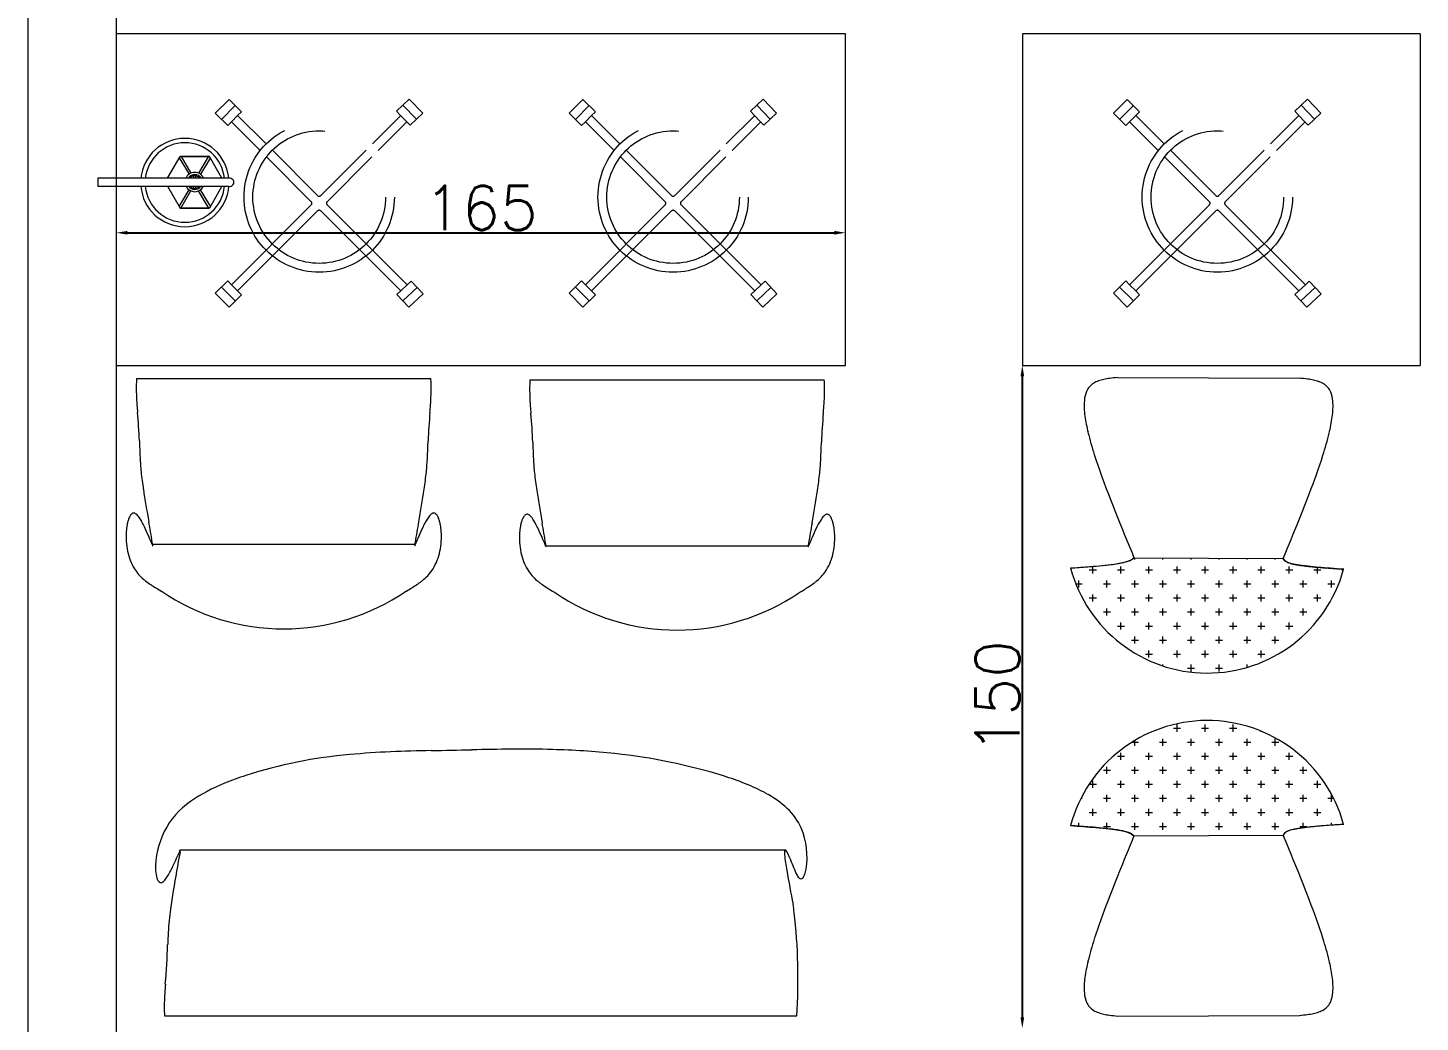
# Model space of a CAD drawing. Extents: x 3270 to 6851, y -140 to 2884.
# Drawn here: x 3828.4 to 4143.4, y 399.1 to 624.1 of the extents above; entities that cross this region are included whole.
import ezdxf

# ---------------------------------------------------------------- set-up
doc = ezdxf.new("R2010")
doc.units = 0
doc.header["$LTSCALE"] = 20
doc.linetypes.add('ACAD_ISO03W100', pattern=[30, 12, -18])
doc.layers.get('0').update_dxf_attribs({"linetype": 'CONTINUOUS', "lineweight": 15})
doc.layers.get('DEFPOINTS').update_dxf_attribs({"linetype": 'CONTINUOUS'})
doc.layers.add('M-LAMBA', color=7, linetype='CONTINUOUS', lineweight=18, true_color=0x50ba12)
doc.layers.add('Ö-MOBİLYA', color=31, linetype='CONTINUOUS', lineweight=18)
doc.layers.add('ölçü', color=102, linetype='CONTINUOUS', lineweight=15)
doc.styles.get("Standard").update_dxf_attribs({"font": 'txttw.shx'})
doc.dimstyles.new('YAZI', dxfattribs={"dimtxt": 10, "dimasz": 2.5, "dimexe": 1.25, "dimexo": 0.625, "dimtad": 1, "dimdec": 0, "dimtxsty": 'Standard', "dimcen": 2.5, "dimse1": 1, "dimse2": 1, "dimclrd": 256, "dimclrt": 256, "dimadec": 0, "dimazin": 0, "dimtfac": 1, "dimtdec": 0, "dimtmove": 0, "dimatfit": 3, "dimfxl": 1, "dimarcsym": 0})

# ---------------------------------------------------------------- blocks, each defined once
blk = doc.blocks.new('*D131')
at = {"layer": 'DEFPOINTS', "color": 0, "transparency": 16777216}
for p in [(3848.38, 577.75), (4013.38, 577.75), (4013.38, 577.75)]:
    blk.add_point(p, dxfattribs=at)
at = {"layer": 'ölçü', "lineweight": -2, "transparency": 16777216}
blk.add_line((3850.88, 577.75), (4010.88, 577.75), dxfattribs=at)
at = {"layer": 'ölçü', "transparency": 16777216}
for points in [[(3850.88, 578.16), (3850.88, 577.33), (3848.38, 577.75)], [(4010.88, 578.16), (4010.88, 577.33), (4013.38, 577.75)]]:
    blk.add_solid(points, dxfattribs=at)
at = {"layer": 'ölçü', "transparency": 16777216, "insert": (3930.88, 583.37), "char_height": 10, "attachment_point": 5}
blk.add_mtext('165', dxfattribs=at)
blk = doc.blocks.new('*D134')
at = {"layer": 'DEFPOINTS', "color": 0, "transparency": 16777216}
for p in [(4053.38, 547.74), (4053.38, 547.74), (4053.38, 397.74)]:
    blk.add_point(p, dxfattribs=at)
at = {"layer": 'ölçü', "lineweight": -2, "transparency": 16777216}
blk.add_line((4053.38, 400.24), (4053.38, 545.24), dxfattribs=at)
at = {"layer": 'ölçü', "transparency": 16777216}
for points in [[(4052.96, 545.24), (4053.8, 545.24), (4053.38, 547.74)], [(4052.96, 400.24), (4053.8, 400.24), (4053.38, 397.74)]]:
    blk.add_solid(points, dxfattribs=at)
at = {"layer": 'ölçü', "transparency": 16777216, "insert": (4047.76, 472.74), "char_height": 10, "attachment_point": 5, "rotation": 90}
blk.add_mtext('150', dxfattribs=at)

msp = doc.modelspace()

# ---------------------------------------------------------------- linework, layer by layer
for p, q in [((3828.38, 922.74), (3828.38, 222.74)), ((3848.38, 922.74), (3848.38, 242.74))]:
    msp.add_line(p, q)
at = {"layer": 'M-LAMBA'}
for p, q in [((3859.99, 590.07), (3862.82, 594.99)), ((3862.64, 594.68), (3864.87, 591)), ((3862.82, 594.99), (3869.45, 594.99)), ((3869.45, 594.99), (3862.82, 594.99)), ((3863.04, 594.99), (3865.29, 591.26)), ((3869.21, 594.91), (3867.01, 591.26)), ((3869.64, 594.65), (3867.43, 591)), ((3872.28, 590.07), (3869.45, 594.99)), ((3873.86, 590.07), (3844.2, 590.07)), ((3844.2, 590.07), (3844.2, 588.27)), ((3866.37, 590.76), (3865.88, 590.76)), ((3865.88, 590.76), (3865.88, 590.07)), ((3866.37, 590.07), (3866.37, 590.76)), ((3844.2, 588.27), (3873.86, 588.27)), ((3859.99, 588.27), (3862.82, 583.35)), ((3862.61, 583.72), (3864.87, 587.46)), ((3862.96, 583.35), (3865.29, 587.2)), ((3865.88, 588.27), (3865.88, 587.69)), ((3865.88, 587.69), (3866.37, 587.69)), ((3866.37, 587.69), (3866.37, 588.27)), ((3869.34, 583.35), (3867.01, 587.2)), ((3869.68, 583.75), (3867.43, 587.46)), ((3872.28, 588.27), (3869.45, 583.35)), ((3862.82, 583.35), (3869.45, 583.35)), ((3869.45, 583.35), (3862.82, 583.35))]:
    msp.add_line(p, q, dxfattribs=at)
for centre, radius, start, end in [((3863.91, 589.11), 10, 5.4847, 174.5153), ((3863.91, 589.11), 9, 6.0963, 173.9037), ((3866.15, 589.23), 2.19, 22.5104, 157.4896), ((3866.15, 589.23), 1.69, 29.7539, 150.2461), ((3866.15, 589.23), 1.43, 35.9667, 144.0333), ((3874.07, 589.17), 0.923, 256.9064, 103.0936), ((3863.91, 589.11), 10, 184.8325, 355.1545), ((3863.91, 589.11), 9, 185.3709, 354.6291), ((3866.15, 589.23), 2.19, 206.0477, 333.9523), ((3866.15, 589.23), 1.69, 214.6953, 325.3047), ((3866.15, 589.23), 1.43, 222.348, 317.652)]:
    msp.add_arc(centre, radius, start, end, dxfattribs=at)
at = {"layer": 'Ö-MOBİLYA'}
for p, q in [((4013.38, 622.74), (3848.38, 622.74)), ((3848.38, 622.74), (3848.38, 590.07)), ((4013.38, 547.74), (4013.38, 622.74)), ((4053.38, 622.74), (4053.38, 547.74)), ((4143.38, 622.74), (4053.38, 622.74)), ((4143.38, 622.74), (4143.38, 547.74)), ((3848.38, 588.27), (3848.38, 547.74)), ((3848.38, 547.74), (4013.38, 547.74)), ((4053.38, 547.74), (4143.38, 547.74)), ((4074.94, 544.99), (4116.1, 544.84)), ((3852.98, 544.76), (3919.57, 544.76)), ((3941.98, 544.49), (4008.56, 544.49)), ((3916.03, 507.21), (3856.53, 507.17)), ((3945.52, 506.93), (4005.01, 506.89)), ((4078.63, 504.22, 33.61), (4112.4, 504.06, 32.32)), ((4078.63, 504.22), (4112.4, 504.06)), ((4078.63, 504.22), (4112.4, 504.06)), ((4078.85, 503.84), (4078.85, 504.22)), ((4085.2, 503.84), (4085.2, 504.19)), ((4091.55, 503.84), (4091.55, 504.16)), ((4097.9, 503.84), (4097.9, 504.13)), ((4104.25, 503.84), (4104.25, 504.1)), ((4110.6, 503.84), (4110.6, 504.07)), ((4068.53, 501.46), (4070.12, 501.46)), ((4069.33, 500.67), (4069.33, 502.26)), ((4074.88, 501.46), (4076.47, 501.46)), ((4075.68, 500.67), (4075.68, 502.26)), ((4081.23, 501.46), (4082.82, 501.46)), ((4082.03, 500.67), (4082.03, 502.26)), ((4087.58, 501.46), (4089.17, 501.46)), ((4088.38, 500.67), (4088.38, 502.26)), ((4093.93, 501.46), (4095.52, 501.46)), ((4094.73, 500.67), (4094.73, 502.26)), ((4100.28, 501.46), (4101.87, 501.46)), ((4101.08, 500.67), (4101.08, 502.26)), ((4106.63, 501.46), (4108.22, 501.46)), ((4107.43, 500.67), (4107.43, 502.26)), ((4112.98, 501.46), (4114.57, 501.46)), ((4113.78, 500.67), (4113.78, 502.26)), ((4119.33, 501.46), (4120.92, 501.46)), ((4120.13, 500.67), (4120.13, 502.06)), ((4125.68, 501.46), (4126.04, 501.46)), ((4065.48, 498.29), (4066.95, 498.29)), ((4066.15, 497.49), (4066.15, 499.08)), ((4071.71, 498.29), (4073.3, 498.29)), ((4072.5, 497.49), (4072.5, 499.08)), ((4078.06, 498.29), (4079.65, 498.29)), ((4078.85, 497.49), (4078.85, 499.08)), ((4084.41, 498.29), (4086, 498.29)), ((4085.2, 497.49), (4085.2, 499.08)), ((4090.76, 498.29), (4092.35, 498.29)), ((4091.55, 497.49), (4091.55, 499.08)), ((4097.11, 498.29), (4098.7, 498.29)), ((4097.9, 497.49), (4097.9, 499.08)), ((4103.46, 498.29), (4105.05, 498.29)), ((4104.25, 497.49), (4104.25, 499.08)), ((4109.81, 498.29), (4111.4, 498.29)), ((4110.6, 497.49), (4110.6, 499.08)), ((4116.16, 498.29), (4117.75, 498.29)), ((4116.95, 497.49), (4116.95, 499.08)), ((4122.51, 498.29), (4124.1, 498.29)), ((4123.3, 497.49), (4123.3, 499.08)), ((4068.53, 495.11), (4070.12, 495.11)), ((4069.33, 494.32), (4069.33, 495.91)), ((4074.88, 495.11), (4076.47, 495.11)), ((4075.68, 494.32), (4075.68, 495.91)), ((4081.23, 495.11), (4082.82, 495.11)), ((4082.03, 494.32), (4082.03, 495.91)), ((4087.58, 495.11), (4089.17, 495.11)), ((4088.38, 494.32), (4088.38, 495.91)), ((4093.93, 495.11), (4095.52, 495.11)), ((4094.73, 494.32), (4094.73, 495.91)), ((4100.28, 495.11), (4101.87, 495.11)), ((4101.08, 494.32), (4101.08, 495.91)), ((4106.63, 495.11), (4108.22, 495.11)), ((4107.43, 494.32), (4107.43, 495.91)), ((4112.98, 495.11), (4114.57, 495.11)), ((4113.78, 494.32), (4113.78, 495.91)), ((4119.33, 495.11), (4120.92, 495.11)), ((4120.13, 494.32), (4120.13, 495.91)), ((4071.71, 491.94), (4073.3, 491.94)), ((4072.5, 491.14), (4072.5, 492.73)), ((4078.06, 491.94), (4079.65, 491.94)), ((4078.85, 491.14), (4078.85, 492.73)), ((4084.41, 491.94), (4086, 491.94)), ((4085.2, 491.14), (4085.2, 492.73)), ((4090.76, 491.94), (4092.35, 491.94)), ((4091.55, 491.14), (4091.55, 492.73)), ((4097.11, 491.94), (4098.7, 491.94)), ((4097.9, 491.14), (4097.9, 492.73)), ((4103.46, 491.94), (4105.05, 491.94)), ((4104.25, 491.14), (4104.25, 492.73)), ((4109.81, 491.94), (4111.4, 491.94)), ((4110.6, 491.14), (4110.6, 492.73)), ((4116.16, 491.94), (4117.75, 491.94)), ((4116.95, 491.14), (4116.95, 492.73)), ((4074.88, 488.76), (4076.47, 488.76)), ((4075.68, 487.97), (4075.68, 489.56)), ((4081.23, 488.76), (4082.82, 488.76)), ((4082.03, 487.97), (4082.03, 489.56)), ((4087.58, 488.76), (4089.17, 488.76)), ((4088.38, 487.97), (4088.38, 489.56)), ((4093.93, 488.76), (4095.52, 488.76)), ((4094.73, 487.97), (4094.73, 489.56)), ((4100.28, 488.76), (4101.87, 488.76)), ((4101.08, 487.97), (4101.08, 489.56)), ((4106.63, 488.76), (4108.22, 488.76)), ((4107.43, 487.97), (4107.43, 489.56)), ((4112.98, 488.76), (4114.57, 488.76)), ((4113.78, 487.97), (4113.78, 489.56)), ((4078.06, 485.59), (4079.65, 485.59)), ((4078.85, 484.79), (4078.85, 486.38)), ((4084.41, 485.59), (4086, 485.59)), ((4085.2, 484.79), (4085.2, 486.38)), ((4090.76, 485.59), (4092.35, 485.59)), ((4091.55, 484.79), (4091.55, 486.38)), ((4097.11, 485.59), (4098.7, 485.59)), ((4097.9, 484.79), (4097.9, 486.38)), ((4103.46, 485.59), (4105.05, 485.59)), ((4104.25, 484.79), (4104.25, 486.38)), ((4109.81, 485.59), (4111.4, 485.59)), ((4110.6, 484.79), (4110.6, 486.38)), ((4081.23, 482.41), (4082.82, 482.41)), ((4082.03, 481.62), (4082.03, 483.21)), ((4087.58, 482.41), (4089.17, 482.41)), ((4088.38, 481.62), (4088.38, 483.21)), ((4093.93, 482.41), (4095.52, 482.41)), ((4094.73, 481.62), (4094.73, 483.21)), ((4100.28, 482.41), (4101.87, 482.41)), ((4101.08, 481.62), (4101.08, 483.21)), ((4106.63, 482.41), (4108.22, 482.41)), ((4107.43, 481.62), (4107.43, 483.21)), ((4085.2, 479.71), (4085.2, 480.03)), ((4090.76, 479.24), (4092.35, 479.24)), ((4091.55, 478.44), (4091.55, 480.03)), ((4097.11, 479.24), (4098.7, 479.24)), ((4097.9, 478.44), (4097.9, 480.03)), ((4103.46, 479.24), (4103.67, 479.24)), ((4104.25, 479.4), (4104.25, 480.03)), ((4088.38, 464.85), (4088.38, 466.44)), ((4094.73, 464.85), (4094.73, 466.44)), ((4101.08, 464.85), (4101.08, 466.44)), ((4085.2, 461.67), (4085.2, 463.26)), ((4087.58, 465.64), (4089.17, 465.64)), ((4091.55, 461.67), (4091.55, 463.26)), ((4093.93, 465.64), (4095.52, 465.64)), ((4097.9, 461.67), (4097.9, 463.26)), ((4100.28, 465.64), (4101.87, 465.64)), ((4104.25, 461.67), (4104.25, 463.26)), ((4107.43, 464.85), (4107.43, 464.97)), ((4110.6, 461.67), (4110.6, 463.26)), ((4075.68, 458.5), (4075.68, 460.09)), ((4078.17, 462.47), (4079.65, 462.47)), ((4078.85, 461.67), (4078.85, 462.89)), ((4082.03, 458.5), (4082.03, 460.09)), ((4084.41, 462.47), (4086, 462.47)), ((4088.38, 458.5), (4088.38, 460.09)), ((4090.76, 462.47), (4092.35, 462.47)), ((4094.73, 458.5), (4094.73, 460.09)), ((4097.11, 462.47), (4098.7, 462.47)), ((4101.08, 458.5), (4101.08, 460.09)), ((4103.46, 462.47), (4105.05, 462.47)), ((4107.43, 458.5), (4107.43, 460.09)), ((4109.81, 462.47), (4111.4, 462.47)), ((4113.78, 458.5), (4113.78, 460.09)), ((4072.5, 455.32), (4072.5, 456.91)), ((4074.88, 459.29), (4076.47, 459.29)), ((4078.85, 455.32), (4078.85, 456.91)), ((4081.23, 459.29), (4082.82, 459.29)), ((4085.2, 455.32), (4085.2, 456.91)), ((4087.58, 459.29), (4089.17, 459.29)), ((4091.55, 455.32), (4091.55, 456.91)), ((4093.93, 459.29), (4095.52, 459.29)), ((4097.9, 455.32), (4097.9, 456.91)), ((4100.28, 459.29), (4101.87, 459.29)), ((4104.25, 455.32), (4104.25, 456.91)), ((4106.63, 459.29), (4108.22, 459.29)), ((4110.6, 455.32), (4110.6, 456.91)), ((4112.98, 459.29), (4114.57, 459.29)), ((4116.95, 455.32), (4116.95, 456.91)), ((4069.33, 452.15), (4069.33, 453.74)), ((4071.71, 456.12), (4073.3, 456.12)), ((4075.68, 452.15), (4075.68, 453.74)), ((4078.06, 456.12), (4079.65, 456.12)), ((4082.03, 452.15), (4082.03, 453.74)), ((4084.41, 456.12), (4086, 456.12)), ((4088.38, 452.15), (4088.38, 453.74)), ((4090.76, 456.12), (4092.35, 456.12)), ((4094.73, 452.15), (4094.73, 453.74)), ((4097.11, 456.12), (4098.7, 456.12)), ((4101.08, 452.15), (4101.08, 453.74)), ((4103.46, 456.12), (4105.05, 456.12)), ((4107.43, 452.15), (4107.43, 453.74)), ((4109.81, 456.12), (4111.4, 456.12)), ((4113.78, 452.15), (4113.78, 453.74)), ((4116.16, 456.12), (4117.75, 456.12)), ((4120.13, 452.15), (4120.13, 453.74)), ((4068.53, 452.94), (4070.12, 452.94)), ((4072.5, 448.97), (4072.5, 450.56)), ((4074.88, 452.94), (4076.47, 452.94)), ((4078.85, 448.97), (4078.85, 450.56)), ((4081.23, 452.94), (4082.82, 452.94)), ((4085.2, 448.97), (4085.2, 450.56)), ((4087.58, 452.94), (4089.17, 452.94)), ((4091.55, 448.97), (4091.55, 450.56)), ((4093.93, 452.94), (4095.52, 452.94)), ((4097.9, 448.97), (4097.9, 450.56)), ((4100.28, 452.94), (4101.87, 452.94)), ((4104.25, 448.97), (4104.25, 450.56)), ((4106.63, 452.94), (4108.22, 452.94)), ((4110.6, 448.97), (4110.6, 450.56)), ((4112.98, 452.94), (4114.57, 452.94)), ((4116.95, 448.97), (4116.95, 450.56)), ((4119.33, 452.94), (4120.92, 452.94)), ((4123.3, 448.97), (4123.3, 450.56)), ((4066.63, 449.77), (4066.95, 449.77)), ((4069.33, 445.8), (4069.33, 447.39)), ((4071.71, 449.77), (4073.3, 449.77)), ((4075.68, 445.8), (4075.68, 447.39)), ((4078.06, 449.77), (4079.65, 449.77)), ((4082.03, 445.8), (4082.03, 447.39)), ((4084.41, 449.77), (4086, 449.77)), ((4088.38, 445.8), (4088.38, 447.39)), ((4090.76, 449.77), (4092.35, 449.77)), ((4094.73, 445.8), (4094.73, 447.39)), ((4097.11, 449.77), (4098.7, 449.77)), ((4101.08, 445.8), (4101.08, 447.39)), ((4103.46, 449.77), (4105.05, 449.77)), ((4107.43, 445.8), (4107.43, 447.39)), ((4109.81, 449.77), (4111.4, 449.77)), ((4113.78, 445.8), (4113.78, 447.39)), ((4116.16, 449.77), (4117.75, 449.77)), ((4120.13, 445.8), (4120.13, 447.39)), ((4122.51, 449.77), (4123.81, 449.77)), ((4066.15, 443.46), (4066.15, 444.21)), ((4068.53, 446.59), (4070.12, 446.59)), ((4072.5, 442.93), (4072.5, 444.21)), ((4074.88, 446.59), (4076.47, 446.59)), ((4078.85, 442.62), (4078.85, 444.21)), ((4081.23, 446.59), (4082.82, 446.59)), ((4085.2, 442.62), (4085.2, 444.21)), ((4087.58, 446.59), (4089.17, 446.59)), ((4091.55, 442.62), (4091.55, 444.21)), ((4093.93, 446.59), (4095.52, 446.59)), ((4097.9, 442.62), (4097.9, 444.21)), ((4100.28, 446.59), (4101.87, 446.59)), ((4104.25, 442.62), (4104.25, 444.21)), ((4106.63, 446.59), (4108.22, 446.59)), ((4110.6, 442.62), (4110.6, 444.21)), ((4112.98, 446.59), (4114.57, 446.59)), ((4116.95, 443.09), (4116.95, 444.21)), ((4119.33, 446.59), (4120.92, 446.59)), ((4123.3, 443.68), (4123.3, 444.21)), ((4066.81, 443.42), (4066.95, 443.42)), ((4071.71, 443.42), (4073.3, 443.42)), ((4078.06, 443.42), (4079.65, 443.42)), ((4078.63, 441.27, 33.61), (4112.4, 441.43, 32.32)), ((4078.63, 441.27), (4112.4, 441.43)), ((4078.63, 441.27), (4112.4, 441.43)), ((4084.41, 443.42), (4086, 443.42)), ((4090.76, 443.42), (4092.35, 443.42)), ((4097.11, 443.42), (4098.7, 443.42)), ((4103.46, 443.42), (4105.05, 443.42)), ((4109.81, 443.42), (4111.4, 443.42)), ((4116.16, 443.42), (4117.75, 443.42)), ((3862.85, 438.08), (3999.71, 438.08)), ((3859.31, 400.53), (4002.33, 400.53)), ((4074.94, 400.5), (4116.1, 400.65))]:
    msp.add_line(p, q, dxfattribs=at)
at = {"layer": 'Ö-MOBİLYA', "linetype": 'ACAD_ISO03W100', "ltscale": 0.3}
for p, q in [((3911.8, 605.25), (3914.67, 607.98)), ((3914.67, 607.98), (3917.71, 604.79)), ((3991.87, 605.25), (3994.73, 607.98)), ((3994.73, 607.98), (3997.78, 604.79)), ((4115, 605.25), (4117.86, 607.98)), ((4117.86, 607.98), (4120.9, 604.79)), ((3873.91, 607.91), (3870.79, 604.79)), ((3871.65, 605.65), (3871.64, 605.65)), ((3875.31, 606.52), (3872.19, 603.4)), ((3873.06, 607.06), (3873.05, 607.07)), ((3876.71, 605.12), (3873.91, 607.91)), ((3875.85, 604.27), (3876.71, 605.12)), ((3912.64, 604.39), (3911.8, 605.25)), ((3913.24, 606.62), (3916.28, 603.42)), ((3915.55, 607.06), (3915.55, 607.07)), ((3916.02, 606.56), (3916.03, 606.57)), ((3916.88, 605.66), (3916.89, 605.67)), ((3953.98, 607.91), (3950.86, 604.79)), ((3951.72, 605.65), (3951.71, 605.65)), ((3955.38, 606.52), (3952.26, 603.4)), ((3953.13, 607.06), (3953.12, 607.07)), ((3956.78, 605.12), (3953.98, 607.91)), ((3955.92, 604.27), (3956.78, 605.12)), ((3992.71, 604.39), (3991.87, 605.25)), ((3993.3, 606.62), (3996.35, 603.42)), ((3995.61, 607.06), (3995.62, 607.07)), ((3996.09, 606.56), (3996.1, 606.57)), ((3996.95, 605.66), (3996.95, 605.67)), ((4077.11, 607.91), (4073.99, 604.79)), ((4074.84, 605.65), (4074.83, 605.65)), ((4078.5, 606.52), (4075.38, 603.4)), ((4076.25, 607.06), (4076.25, 607.07)), ((4079.9, 605.12), (4077.11, 607.91)), ((4079.04, 604.27), (4079.9, 605.12)), ((4115.84, 604.39), (4115, 605.25)), ((4116.43, 606.62), (4119.47, 603.42)), ((4118.74, 607.06), (4118.74, 607.07)), ((4119.21, 606.56), (4119.22, 606.57)), ((4120.07, 605.66), (4120.08, 605.67)), ((3873.59, 602), (3870.79, 604.79)), ((3874.44, 602.86), (3873.59, 602)), ((3875.85, 604.27), (3874.44, 602.86)), ((3880.95, 596.34), (3874.44, 602.86)), ((3882.28, 597.84), (3875.85, 604.27)), ((3906.33, 597.84), (3912.76, 604.27)), ((3907.66, 596.34), (3914.14, 602.82)), ((3912.64, 604.39), (3914.03, 602.94)), ((3914.03, 602.94), (3914.85, 602.06)), ((3914.85, 602.06), (3917.71, 604.79)), ((3953.66, 602), (3950.86, 604.79)), ((3954.51, 602.86), (3953.66, 602)), ((3955.92, 604.27), (3954.51, 602.86)), ((3961.02, 596.34), (3954.51, 602.86)), ((3962.35, 597.84), (3955.92, 604.27)), ((3986.39, 597.84), (3992.82, 604.27)), ((3987.72, 596.34), (3994.2, 602.82)), ((3992.71, 604.39), (3994.09, 602.94)), ((3994.09, 602.94), (3994.92, 602.06)), ((3994.92, 602.06), (3997.78, 604.79)), ((4076.78, 602), (4073.99, 604.79)), ((4077.63, 602.86), (4076.78, 602)), ((4079.04, 604.27), (4077.63, 602.86)), ((4084.14, 596.34), (4077.63, 602.86)), ((4085.47, 597.84), (4079.04, 604.27)), ((4109.52, 597.84), (4115.95, 604.27)), ((4110.85, 596.34), (4117.33, 602.82)), ((4115.84, 604.39), (4117.22, 602.94)), ((4117.22, 602.94), (4118.04, 602.06)), ((4118.04, 602.06), (4120.9, 604.79)), ((3893.95, 586.17), (3883.7, 596.42)), ((3894.66, 586.17), (3904.91, 596.42)), ((3974.02, 586.17), (3963.77, 596.42)), ((3974.73, 586.17), (3984.98, 596.42)), ((4097.14, 586.17), (4086.89, 596.42)), ((4097.85, 586.17), (4108.1, 596.42)), ((3892.51, 584.78), (3882.38, 594.92)), ((3896.1, 584.78), (3906.23, 594.92)), ((3972.58, 584.78), (3962.45, 594.92)), ((3976.17, 584.78), (3986.3, 594.92)), ((4095.7, 584.78), (4085.57, 594.92)), ((4099.29, 584.78), (4109.42, 594.92)), ((3892.51, 584.08), (3874.44, 566)), ((3896.1, 584.08), (3914.22, 565.95)), ((3972.58, 584.08), (3954.51, 566)), ((3976.17, 584.08), (3994.29, 565.95)), ((4095.7, 584.08), (4077.63, 566)), ((4099.29, 584.08), (4117.41, 565.95)), ((3893.95, 582.69), (3875.85, 564.59)), ((3894.66, 582.69), (3912.76, 564.58)), ((3974.02, 582.69), (3955.92, 564.59)), ((3974.73, 582.69), (3992.83, 564.58)), ((4097.14, 582.69), (4079.04, 564.59)), ((4097.85, 582.69), (4115.95, 564.58)), ((3873.59, 566.86), (3870.79, 564.06)), ((3873.91, 560.94), (3870.79, 564.06)), ((3875.31, 562.34), (3872.19, 565.46)), ((3874.44, 566), (3873.59, 566.86)), ((3875.85, 564.59), (3874.44, 566)), ((3875.85, 564.59), (3876.71, 563.74)), ((3912.76, 564.59), (3911.87, 563.77)), ((3912.76, 564.59), (3914.22, 565.95)), ((3913.23, 562.33), (3916.44, 565.35)), ((3914.22, 565.95), (3915.09, 566.79)), ((3914.58, 560.88), (3917.8, 563.9)), ((3915.09, 566.79), (3917.8, 563.9)), ((3953.66, 566.86), (3950.86, 564.06)), ((3953.98, 560.94), (3950.86, 564.06)), ((3955.38, 562.34), (3952.26, 565.46)), ((3954.51, 566), (3953.66, 566.86)), ((3955.92, 564.59), (3954.51, 566)), ((3955.92, 564.59), (3956.78, 563.74)), ((3992.83, 564.59), (3991.94, 563.77)), ((3992.83, 564.59), (3994.29, 565.95)), ((3993.3, 562.33), (3996.51, 565.35)), ((3994.29, 565.95), (3995.16, 566.79)), ((3994.65, 560.88), (3997.87, 563.9)), ((3995.16, 566.79), (3997.87, 563.9)), ((4076.78, 566.86), (4073.99, 564.06)), ((4077.11, 560.94), (4073.99, 564.06)), ((4078.5, 562.34), (4075.38, 565.46)), ((4077.63, 566), (4076.78, 566.86)), ((4079.04, 564.59), (4077.63, 566)), ((4079.04, 564.59), (4079.9, 563.74)), ((4115.95, 564.59), (4115.06, 563.77)), ((4115.95, 564.59), (4117.41, 565.95)), ((4116.42, 562.33), (4119.63, 565.35)), ((4117.41, 565.95), (4118.28, 566.79)), ((4117.77, 560.88), (4120.99, 563.9)), ((4118.28, 566.79), (4120.99, 563.9)), ((3871.65, 563.21), (3871.64, 563.2)), ((3871.65, 563.21), (3871.64, 563.2)), ((3873.06, 561.8), (3873.05, 561.79)), ((3873.06, 561.8), (3873.05, 561.79)), ((3876.71, 563.74), (3873.91, 560.94)), ((3911.87, 563.77), (3914.58, 560.88)), ((3915.25, 561.5), (3915.26, 561.49)), ((3915.55, 561.79), (3915.55, 561.79)), ((3915.75, 561.97), (3915.76, 561.96)), ((3916.66, 562.82), (3916.67, 562.81)), ((3951.72, 563.21), (3951.71, 563.2)), ((3951.72, 563.21), (3951.71, 563.2)), ((3953.13, 561.8), (3953.12, 561.79)), ((3953.13, 561.8), (3953.12, 561.79)), ((3956.78, 563.74), (3953.98, 560.94)), ((3991.94, 563.77), (3994.65, 560.88)), ((3995.32, 561.5), (3995.33, 561.49)), ((3995.62, 561.79), (3995.62, 561.79)), ((3995.82, 561.97), (3995.83, 561.96)), ((3996.73, 562.82), (3996.73, 562.81)), ((4074.84, 563.21), (4074.83, 563.2)), ((4074.84, 563.21), (4074.83, 563.2)), ((4076.25, 561.8), (4076.25, 561.79)), ((4076.25, 561.8), (4076.25, 561.79)), ((4079.9, 563.74), (4077.11, 560.94)), ((4115.06, 563.77), (4117.77, 560.88)), ((4118.44, 561.5), (4118.45, 561.49)), ((4118.74, 561.79), (4118.74, 561.79)), ((4118.94, 561.97), (4118.95, 561.96)), ((4119.85, 562.82), (4119.86, 562.81))]:
    msp.add_line(p, q, dxfattribs=at)
for centre, radius in [((3894.3, 585.82), 17), ((3974.37, 585.82), 17), ((4097.5, 585.82), 17), ((3894.3, 585.82), 15), ((3974.37, 585.82), 15), ((4097.5, 585.82), 15)]:
    msp.add_circle(centre, radius, dxfattribs=at)
for centre, start, end in [((3894.3, 586.53), 225, 315), ((3974.37, 586.53), 225, 315), ((4097.5, 586.53), 225, 315), ((3892.16, 584.43), 315, 45), ((3894.3, 582.33), 45, 135), ((3896.45, 584.43), 135, 225), ((3972.23, 584.43), 315, 45), ((3974.37, 582.33), 45, 135), ((3976.52, 584.43), 135, 225), ((4095.35, 584.43), 315, 45), ((4097.5, 582.33), 45, 135), ((4099.64, 584.43), 135, 225)]:
    msp.add_arc(centre, 0.5, start, end, dxfattribs=at)
at = {"layer": 'Ö-MOBİLYA'}
for centre, radius, start, end in [((4080.26, 491.06), 54.2, 95.6363, 97.5829), ((3891.71, 542.57), 38.8, 178.557, 182.1373), ((3884.57, 542.64), 31.66, 176.1544, 178.3543), ((3887.98, 542.64), 31.66, 1.6457, 3.8456), ((3880.84, 542.57), 38.8, 357.8627, 1.443), ((3980.71, 542.29), 38.8, 178.557, 182.1373), ((3973.56, 542.36), 31.66, 176.1544, 178.3543), ((3976.98, 542.36), 31.66, 1.6457, 3.8456), ((3969.83, 542.29), 38.8, 357.8627, 1.443), ((4074.25, 539.3), 6.86, 158.1512, 175.6835), ((4071.48, 540.35), 3.89, 120.2652, 157.3617), ((4072.49, 538.76), 5.78, 109.2111, 120.9458), ((4073.72, 535.37), 9.38, 101.8317, 109.5251), ((4075.36, 527.94), 16.99, 97.6068, 102.0965), ((4110.77, 490.9), 54.2, 82.4171, 84.3637), ((4115.68, 527.79), 16.99, 77.9035, 82.3932), ((4117.31, 535.21), 9.38, 70.4749, 78.1683), ((4118.55, 538.6), 5.78, 59.0542, 70.7889), ((4119.56, 540.19), 3.89, 22.6383, 59.7348), ((3916.64, 543.49), 63.75, 182.1241, 184.2405), ((4011.21, 550.44), 158.58, 184.2198, 184.8234), ((3761.34, 550.44), 158.58, 355.1766, 355.7802), ((3855.91, 543.49), 63.75, 355.7595, 357.8759), ((4005.63, 543.21), 63.75, 182.1241, 184.2405), ((3944.91, 543.21), 63.75, 355.7595, 357.8759), ((4083.3, 538.62), 15.94, 175.6975, 188.6155), ((4116.79, 539.14), 6.86, 4.3165, 21.8488), ((4107.73, 538.46), 15.94, 351.3845, 4.3025), ((3725.89, 525.67), 127.82, 2.2375, 5.1348), ((4046.66, 525.67), 127.82, 174.8652, 177.7625), ((4100.21, 550.16), 158.58, 184.2198, 184.8234), ((3814.89, 525.39), 127.82, 2.2375, 5.1348), ((4135.65, 525.39), 127.82, 174.8652, 177.7625), ((3850.33, 550.16), 158.58, 355.1766, 355.7802), ((4104.84, 541.44), 37.65, 187.9485, 193.5965), ((4086.2, 541.28), 37.65, 346.4035, 352.0515), ((4138.49, 549.61), 72.29, 193.6201, 197.7655), ((4052.54, 549.45), 72.29, 342.2345, 346.3799), ((4264.64, 544.68), 411.26, 181.9544, 182.4834), ((3507.91, 544.68), 411.26, 357.5166, 358.0456), ((4353.63, 544.41), 411.26, 181.9544, 182.4834), ((3596.91, 544.41), 411.26, 357.5166, 358.0456), ((3912.51, 529.65), 58.81, 182.7175, 185.8674), ((3860.04, 529.65), 58.81, 354.1326, 357.2825), ((4001.5, 529.38), 58.81, 182.7175, 185.8674), ((3949.04, 529.38), 58.81, 354.1326, 357.2825), ((4218.59, 575.36), 156.42, 197.7979, 201.1346), ((3972.45, 575.2), 156.42, 338.8654, 342.2021), ((3944.66, 533.44), 91.19, 186.1704, 188.6551), ((3827.89, 533.44), 91.19, 351.3449, 353.8296), ((4033.66, 533.16), 91.19, 186.1704, 188.6551), ((3916.88, 533.16), 91.19, 351.3449, 353.8296), ((4166.99, 567.98), 316.18, 188.7798, 190.1347), ((3605.56, 567.98), 316.18, 349.8653, 351.2202), ((4255.99, 567.7), 316.18, 188.7798, 190.1347), ((3694.55, 567.7), 316.18, 349.8653, 351.2202), ((4415.68, 650.39), 367.31, 200.9662, 202.0049), ((3775.35, 650.24), 367.31, 337.9951, 339.0338), ((3854.98, 511.68), 4.01, 150.0045, 158.7644), ((3853.31, 512.64), 2.09, 139.8103, 150.137), ((3852.57, 513.29), 1.1, 124.5316, 140.5173), ((3852.32, 513.66), 0.655, 66.3973, 125.3793), ((3852.08, 513.05), 1.32, 50.0361, 67.3704), ((3851.15, 511.92), 2.78, 40.2342, 50.3923), ((3849.12, 510.17), 5.46, 34.2258, 40.4483), ((3923.43, 510.17), 5.46, 139.5517, 145.7742), ((3921.4, 511.92), 2.78, 129.6077, 139.7658), ((3920.47, 513.05), 1.32, 112.6296, 129.9639), ((3920.23, 513.66), 0.655, 54.6207, 113.6027), ((3919.98, 513.29), 1.1, 39.4827, 55.4684), ((3919.24, 512.64), 2.09, 29.863, 40.1897), ((3917.57, 511.68), 4.01, 21.2356, 29.9955), ((3942.31, 512.37), 2.09, 139.8103, 150.137), ((3941.57, 513.01), 1.1, 124.5316, 140.5173), ((3941.32, 513.39), 0.655, 66.3973, 125.3793), ((3941.07, 512.77), 1.32, 50.0361, 67.3704), ((3940.15, 511.64), 2.78, 40.2342, 50.3923), ((4010.39, 511.64), 2.78, 129.6077, 139.7658), ((4009.47, 512.77), 1.32, 112.6296, 129.9639), ((4009.22, 513.39), 0.655, 54.6207, 113.6027), ((4008.97, 513.01), 1.1, 39.4827, 55.4684), ((4008.23, 512.37), 2.09, 29.863, 40.1897), ((3863.68, 509.24), 13.08, 169.553, 175.8628), ((3860.57, 509.81), 9.92, 164.6847, 169.5645), ((3857.6, 510.64), 6.83, 158.5966, 164.763), ((3844.01, 506.75), 11.61, 28.7559, 34.0127), ((3833.34, 500.91), 23.77, 25.7169, 28.7197), ((3807.4, 488.53), 52.51, 23.0333, 25.6109), ((3608.82, 467.45), 250.97, 9.2402, 10.3056), ((4163.72, 467.45), 250.97, 169.6944, 170.7598), ((3965.15, 488.53), 52.51, 154.3891, 156.9667), ((3939.21, 500.91), 23.77, 151.2803, 154.2831), ((3928.54, 506.75), 11.61, 145.9873, 151.2441), ((3914.95, 510.64), 6.83, 15.237, 21.4034), ((3911.98, 509.81), 9.92, 10.4355, 15.3153), ((3908.87, 509.24), 13.08, 4.1372, 10.447), ((3952.68, 508.96), 13.08, 169.553, 175.8628), ((3949.57, 509.54), 9.92, 164.6847, 169.5645), ((3946.59, 510.36), 6.83, 158.5966, 164.763), ((3943.97, 511.4), 4.01, 150.0045, 158.7644), ((3938.12, 509.9), 5.46, 34.2258, 40.4483), ((3933.01, 506.47), 11.61, 28.7559, 34.0127), ((3922.34, 500.64), 23.77, 25.7169, 28.7197), ((3896.4, 488.25), 52.51, 23.0333, 25.6109), ((3697.82, 467.17), 250.97, 9.2402, 10.3056), ((4252.72, 467.17), 250.97, 169.6944, 170.7598), ((4054.14, 488.25), 52.51, 154.3891, 156.9667), ((4028.2, 500.64), 23.77, 151.2803, 154.2831), ((4017.53, 506.47), 11.61, 145.9873, 151.2441), ((4012.42, 509.9), 5.46, 139.5517, 145.7742), ((4006.57, 511.4), 4.01, 21.2356, 29.9955), ((4003.95, 510.36), 6.83, 15.237, 21.4034), ((4000.97, 509.54), 9.92, 10.4355, 15.3153), ((3997.86, 508.96), 13.08, 4.1372, 10.447), ((5089.58, 923.68), 1094.51, 202.05105, 202.53468), ((3101.46, 923.52), 1094.51, 337.46532, 337.94895), ((3866.53, 509.01), 15.94, 175.7935, 192.0053), ((3654.98, 423.03), 218.41, 22.6679, 23.1993), ((3858.69, 507.84), 2.26, 196.2592, 203.5044), ((3846.75, 506.06), 9.93, 5.6183, 9.7658), ((3925.8, 506.06), 9.93, 170.2342, 174.3817), ((3913.86, 507.84), 2.26, 336.4956, 343.7408), ((4117.57, 423.03), 218.41, 156.8007, 157.3321), ((3906.01, 509.01), 15.94, 347.9947, 4.2065), ((3955.53, 508.74), 15.94, 175.7935, 192.0053), ((3743.97, 422.76), 218.41, 22.6679, 23.1993), ((3935.75, 505.78), 9.93, 5.6183, 9.7658), ((4014.79, 505.78), 9.93, 170.2342, 174.3817), ((4206.57, 422.76), 218.41, 156.8007, 157.3321), ((3995.01, 508.74), 15.94, 347.9947, 4.2065), ((3863.03, 508.15), 12.34, 191.4714, 211.3947), ((3856.62, 506.94), 0.00786, 193.3964, 32.2514), ((3856.19, 506.98), 0.446, 355.1269, 6.4374), ((3916.36, 506.98), 0.446, 173.5626, 184.8731), ((3915.92, 506.94), 0.00786, 147.7486, 346.6036), ((3909.52, 508.15), 12.34, 328.6053, 348.5286), ((3952.03, 507.87), 12.34, 191.4714, 211.3947), ((3947.68, 507.56), 2.26, 196.2592, 203.5044), ((3945.62, 506.66), 0.00786, 193.3964, 32.2514), ((3945.18, 506.71), 0.446, 355.1269, 6.4374), ((4005.36, 506.71), 0.446, 173.5626, 184.8731), ((4004.92, 506.66), 0.00786, 147.7486, 346.6036), ((4002.86, 507.56), 2.26, 336.4956, 343.7408), ((3998.51, 507.87), 12.34, 328.6053, 348.5286), ((4076.32, 506.65), 3.35, 292.1653, 309.593), ((4076.36, 506.6), 3.29, 300.6383, 309.6852), ((4075.25, 508.04), 5.11, 308.9227, 311.5188), ((4074.74, 508.65), 5.9, 309.0971, 311.3444), ((4114.34, 504.98), 2.14, 205.3415, 210.2195), ((4114.64, 505.14), 2.48, 205.6787, 212.0488), ((3860.94, 506.93), 9.92, 211.6936, 230.0233), ((3911.61, 506.93), 9.92, 309.9767, 328.3064), ((3949.94, 506.66), 9.92, 211.6936, 230.0233), ((4000.6, 506.66), 9.92, 309.9767, 328.3064), ((4019.45, 1156.43), 656.07, 273.91861, 274.25962), ((4019.45, 1156.43), 656.07, 273.91861, 274.25962), ((4095.22, 510.11, 97.96), 32, 194.865, 344.6094), ((4095.22, 510.11), 32, 194.865, 344.6094), ((4095.22, 510.11), 32, 194.865, 344.6094), ((4055.3, 674.2), 172.51, 274.2831, 275.1363), ((4055.3, 674.2), 172.51, 274.2831, 275.1363), ((4063.62, 581.88), 79.81, 275.1198, 277.0526), ((4063.62, 581.88), 79.81, 275.1198, 277.0526), ((4068.16, 544.85), 42.51, 277.1116, 279.1758), ((4068.16, 544.85), 42.51, 277.1116, 279.1758), ((4071.24, 525.64), 23.05, 279.222, 282.1563), ((4071.24, 525.64), 23.05, 279.222, 282.1563), ((4073.52, 514.96), 12.13, 282.2297, 286.4401), ((4073.52, 514.96), 12.13, 282.2297, 286.4401), ((4075.12, 509.51), 6.45, 286.5664, 292.4734), ((4075.12, 509.51), 6.45, 286.5664, 292.4734), ((4076.11, 507.08), 3.83, 292.6975, 300.1982), ((4113.7, 504.57), 1.38, 208.8739, 236.273), ((4113.68, 504.55), 1.35, 212.4974, 236.5012), ((4114.22, 505.31), 2.29, 235.7654, 243.6573), ((4114.22, 505.31), 2.29, 235.7654, 243.6573), ((4114.89, 506.65), 3.79, 243.6255, 249.6613), ((4114.89, 506.65), 3.79, 243.6255, 249.6613), ((4115.82, 509.16), 6.46, 249.6113, 254.0821), ((4115.82, 509.16), 6.46, 249.6113, 254.0821), ((4117.05, 513.45), 10.93, 254.0392, 257.3418), ((4117.05, 513.45), 10.93, 254.0392, 257.3418), ((4119.24, 523.46), 21.17, 257.4937, 260.8074), ((4118.62, 520.37), 18.03, 257.3105, 259.7762), ((4120.55, 531.02), 28.85, 259.7545, 261.6245), ((4122.49, 543.73), 41.7, 260.8545, 263.0799), ((4123.34, 549.99), 48.02, 261.6331, 263.7399), ((4126.68, 578.61), 76.83, 263.1114, 264.6624), ((4127.75, 588.99), 87.27, 263.652, 265.1275), ((4133.45, 652.73), 151.27, 264.7209, 265.7016), ((4134.9, 671.31), 169.89, 265.0814, 265.6825), ((4165.99, 1089.14), 588.88, 265.72734, 266.11404), ((4165.99, 1089.14), 588.88, 265.72734, 266.11404), ((3863.65, 510), 14.01, 229.5995, 232.2882), ((3866.89, 514.26), 19.37, 232.4055, 236.377), ((3875.26, 526.83), 34.46, 236.361, 238.642), ((3897.29, 526.83), 34.46, 301.358, 303.639), ((3905.66, 514.26), 19.37, 303.623, 307.5945), ((3908.9, 510), 14.01, 307.7118, 310.4005), ((3952.65, 509.73), 14.01, 229.5995, 232.2882), ((3955.89, 513.99), 19.37, 232.4055, 236.377), ((3964.26, 526.55), 34.46, 236.361, 238.642), ((3986.28, 526.55), 34.46, 301.358, 303.639), ((3994.65, 513.99), 19.37, 303.623, 307.5945), ((3997.89, 509.73), 14.01, 307.7118, 310.4005), ((3890.69, 551.58), 63.63, 238.3794, 239.6295), ((3886.27, 537.29), 49.18, 235.6427, 304.3573), ((3881.86, 551.58), 63.63, 300.3705, 301.6206), ((3979.68, 551.3), 63.63, 238.3794, 239.6295), ((3975.27, 537.01), 49.18, 235.6427, 304.3573), ((3970.86, 551.3), 63.63, 300.3705, 301.6206), ((4095.22, 435.38, 97.96), 32, 15.3906, 165.135), ((4095.22, 435.38), 32, 15.3906, 165.135), ((4095.22, 435.38), 32, 15.3906, 165.135), ((3918.15, 275.3), 185.15, 92.3772, 95.2448), ((3927.43, 50.63), 410.01, 91.0879, 92.3712), ((3747.56, 8977.8), 8518.97, 271.157477, 271.218937), ((3942.45, -159.5), 620.4, 90.41835, 91.26221), ((3939.93, 183.09), 277.81, 88.5171, 90.4142), ((3943.1, 290.98), 169.87, 83.8966, 88.6451), ((3909.91, 355.77), 104.26, 94.7757, 108.0049), ((3947.78, 332.46), 128.13, 72.7647, 84.002), ((3902.19, 381.04), 77.85, 108.3485, 112.1043), ((3965, 388.33), 69.67, 68.3145, 72.6767), ((3886.65, 417.87), 37.88, 111.2965, 124.5366), ((3976.14, 415.92), 39.92, 61.2006, 68.5504), ((3984.62, 430.74), 22.84, 47.0687, 61.9196), ((3875.7, 433.96), 18.42, 124.8396, 181.661), ((3991.14, 437.65), 13.34, 23.9627, 47.3598), ((3987.67, 436.44), 17.01, 350.8465, 22.9404), ((4019.45, -210.94), 656.07, 85.74038, 86.08139), ((4019.45, -210.94), 656.07, 85.74038, 86.08139), ((4055.3, 271.29), 172.51, 84.8637, 85.7169), ((4055.3, 271.29), 172.51, 84.8637, 85.7169), ((4063.62, 363.61), 79.81, 82.9474, 84.8802), ((4063.62, 363.61), 79.81, 82.9474, 84.8802), ((4068.16, 400.64), 42.51, 80.8242, 82.8884), ((4068.16, 400.64), 42.51, 80.8242, 82.8884), ((4071.24, 419.85), 23.05, 77.8437, 80.778), ((4071.24, 419.85), 23.05, 77.8437, 80.778), ((5089.58, 21.81), 1094.51, 157.46532, 157.94895), ((4073.52, 430.53), 12.13, 73.5599, 77.7703), ((4073.52, 430.53), 12.13, 73.5599, 77.7703), ((4075.12, 435.98), 6.45, 67.5266, 73.4336), ((4075.12, 435.98), 6.45, 67.5266, 73.4336), ((4076.11, 438.41), 3.83, 59.8018, 67.3025), ((4076.32, 438.84), 3.35, 50.407, 67.8347), ((4076.36, 438.89), 3.29, 50.3148, 59.3617), ((4075.25, 437.45), 5.11, 48.4812, 51.0773), ((4074.74, 436.84), 5.9, 48.6556, 50.9029), ((4114.64, 440.35), 2.48, 147.9512, 154.3213), ((4114.34, 440.51), 2.14, 149.7805, 154.6585), ((3101.46, 21.96), 1094.51, 22.05105, 22.53468), ((4113.7, 440.92), 1.38, 123.727, 151.1261), ((4113.68, 440.94), 1.35, 123.4988, 147.5026), ((4114.22, 440.18), 2.29, 116.3427, 124.2346), ((4114.22, 440.18), 2.29, 116.3427, 124.2346), ((4114.89, 438.84), 3.79, 110.3387, 116.3745), ((4114.89, 438.84), 3.79, 110.3387, 116.3745), ((4115.82, 436.33), 6.46, 105.9179, 110.3887), ((4115.82, 436.33), 6.46, 105.9179, 110.3887), ((4117.05, 432.04), 10.93, 102.6582, 105.9608), ((4117.05, 432.04), 10.93, 102.6582, 105.9608), ((4119.24, 422.03), 21.17, 99.1926, 102.5063), ((4118.62, 425.11), 18.03, 100.2238, 102.6895), ((4120.55, 414.47), 28.85, 98.3755, 100.2455), ((4122.49, 401.76), 41.7, 96.9201, 99.1455), ((4123.34, 395.5), 48.02, 96.2601, 98.3669), ((4126.68, 366.88), 76.83, 95.3376, 96.8886), ((4127.75, 356.49), 87.27, 94.8725, 96.348), ((4133.45, 292.75), 151.27, 94.2984, 95.2791), ((4134.9, 274.18), 169.89, 94.3175, 94.9186), ((4165.99, -143.65), 588.88, 93.88596, 94.27266), ((4165.99, -143.65), 588.88, 93.88596, 94.27266), ((3746.36, 488.5), 126.94, 334.7866, 336.5979), ((3824.49, 444.63), 38.95, 349.6572, 350.3206), ((4004.06, 437.43), 4.51, 174.264, 185.8122), ((3999.73, 437.94), 0.166, 46.734, 203.264), ((3998.64, 436.89), 1.68, 25.1666, 44.2574), ((4382.2, 342.75), 527.98, 169.6465, 170.6126), ((4038.16, 440.58), 38.75, 185.3512, 190.5424), ((3987.68, 431.02), 14.11, 21.8002, 27.837), ((4058.92, 457.64), 61.94, 200.1916, 203.6015), ((3864.47, 433.75), 7.19, 182.5963, 196.5736), ((3859.63, 432.32), 2.15, 196.767, 218.1597), ((3853.99, 435.79), 7.02, 319.6407, 329.5696), ((3839.49, 444.48), 23.93, 329.1972, 335.1453), ((7052.01, 996.5), 3103.44, 190.45204, 190.59772), ((4006.94, 434.98), 5.24, 204.1529, 215.7165), ((4003.41, 432.36), 0.846, 211.2343, 256.4284), ((4003.24, 432.12), 0.579, 267.0606, 323.3348), ((4001.81, 433.34), 2.46, 320.4764, 340.9571), ((3997.47, 434.99), 7.1, 339.7585, 349.8203), ((4415.68, 295.09), 367.31, 157.9951, 159.0338), ((3775.35, 295.25), 367.31, 20.9662, 22.0049), ((3858.49, 431.39), 0.674, 216.4577, 289.4723), ((3858.05, 432.26), 1.65, 293.6219, 321.5666), ((4036.98, 400.32), 178, 170.7709, 172.1326), ((3941.4, 415.73), 60.93, 7.7628, 9.4463), ((4218.59, 370.13), 156.42, 158.8654, 162.2021), ((3972.45, 370.28), 156.42, 17.7979, 21.1346), ((3944.31, 413.17), 84.44, 172.1644, 173.9377), ((3871.67, 409.13), 130.95, 356.2335, 6.5047), ((3932.61, 415.02), 72.61, 174.4127, 178.6537), ((3725.77, 419.98), 134.28, 354.7483, 358.6121), ((4138.49, 395.88), 72.29, 162.2345, 166.3799), ((4052.54, 396.04), 72.29, 13.6201, 17.7655), ((4104.84, 404.05), 37.65, 166.4035, 172.0515), ((4086.2, 404.21), 37.65, 7.9485, 13.5965), ((3969.26, 398.64), 110.14, 175.2855, 176.3078), ((4083.3, 406.87), 15.94, 171.3845, 184.3025), ((4107.73, 407.03), 15.94, 355.6975, 8.6155), ((3909.8, 402.47), 50.56, 176.3084, 179.8262), ((4074.25, 406.19), 6.86, 184.3165, 201.8488), ((4071.48, 405.14), 3.89, 202.6383, 239.7348), ((4119.56, 405.3), 3.89, 300.2652, 337.3617), ((4116.79, 406.35), 6.86, 338.1512, 355.6835), ((3890.08, 402.62), 30.84, 179.9802, 183.8822), ((4072.49, 406.73), 5.78, 239.0542, 250.7889), ((4073.72, 410.12), 9.38, 250.4749, 258.1683), ((4075.36, 417.55), 16.99, 257.9035, 262.3932), ((4080.26, 454.43), 54.2, 262.4171, 264.3637), ((4110.77, 454.59), 54.2, 275.6363, 277.5829), ((4115.68, 417.7), 16.99, 277.6068, 282.0965), ((4117.31, 410.28), 9.38, 281.8317, 289.5251), ((4118.55, 406.89), 5.78, 289.2111, 300.9458)]:
    msp.add_arc(centre, radius, start, end, dxfattribs=at)
for points in [[(4064.29, 501.89, 97.96), (4069.98, 502.32, 86.77), (4078.63, 504.22, 33.61)], [(4126.08, 501.61, 97.96), (4120.38, 502.03, 86.77), (4112.4, 504.06, 32.32)], [(4064.29, 443.59, 97.96), (4069.98, 443.17, 86.77), (4078.63, 441.27, 33.61)], [(4126.08, 443.88, 97.96), (4120.38, 443.46, 86.77), (4112.4, 441.43, 32.32)]]:
    msp.add_spline(points, degree=3, dxfattribs=at)

# ---------------------------------------------------------------- dimensions: what is measured, and where the dimension line sits
at = {"layer": 'ölçü'}
dim = msp.add_aligned_dim(p1=(3848.38, 577.75), p2=(4013.38, 577.75), distance=0, dimstyle='YAZI', dxfattribs=at)
dim.commit()
dim.dimension.update_dxf_attribs({"geometry": '*D131', "text_midpoint": (3930.88, 583.37)})
dim = msp.add_linear_dim(base=(4053.38, 547.74), p1=(4053.38, 397.74), p2=(4053.38, 547.74), angle=270, dimstyle='YAZI', dxfattribs=at)
dim.commit()
dim.dimension.update_dxf_attribs({"geometry": '*D134', "text_midpoint": (4047.76, 472.74)})

doc.saveas('drawing.dxf')
